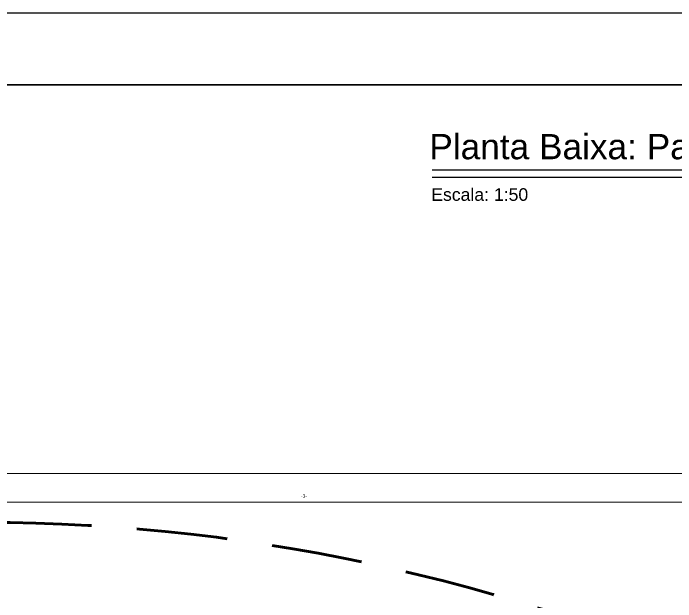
# Model space of a CAD drawing. Header units: millimetres. Extents: x 0 to 594, y 0 to 420.
# Drawn here: x 154.4 to 247, y 337.8 to 420 of the extents above; entities that cross this region are included whole.
import ezdxf
from ezdxf.enums import TextEntityAlignment as Align

# ---------------------------------------------------------------- set-up
doc = ezdxf.new("R2010")
doc.units = ezdxf.units.MM
doc.linetypes.add('DASHED', pattern=[19.05, 12.7, -6.35])
for name, color, linetype, lineweight in [('Detalhe arquitetônico', 2, 'Continuous', 20), ('Eletrodutos', 1, 'Continuous', 60), ('Fiação', 5, 'Continuous', 40)]:
    doc.layers.add(name, color=color, linetype=linetype, lineweight=lineweight)
doc.styles.add('style1', font='ARIAL.TTF')

msp = doc.modelspace()

# ---------------------------------------------------------------- linework, layer by layer
for p, q in [((594, 420), (0, 420)), ((212.915, 397.129), (281.705, 397.129))]:
    msp.add_line(p, q)
at = {"color": 4}
for p, q in [((584, 410), (25, 410)), ((212.915, 398.129), (281.705, 398.129))]:
    msp.add_line(p, q, dxfattribs=at)
msp.add_lwpolyline([(25, 410), (465.086, 410), (465.086, 163.683), (25, 163.683)], close=True)
at = {"layer": 'Detalhe arquitetônico'}
for p, q in [((100.773, 355.741), (371.242, 355.741)), ((371.242, 351.741), (124.773, 351.741))]:
    msp.add_line(p, q, dxfattribs=at)
at = {"layer": 'Eletrodutos', "linetype": 'DASHED'}
msp.add_arc((149.627, 88.298), 260.631, 44.66573, 95.47211, dxfattribs=at)

# ---------------------------------------------------------------- texts
at = {"lineweight": -3, "style": 'style1'}
for s, height, p in [('Planta Baixa: Pavimento Térreo', 3.52417, (247.271, 401.475)), ('Escala: 1:50', 1.76208, (219.565, 394.721))]:
    msp.add_text(s, height=height, dxfattribs=at).set_placement(p, align=Align.MIDDLE)
at = {"layer": 'Fiação', "style": 'style1'}
msp.add_text('-3-', height=0.5, dxfattribs=at).set_placement((195.014, 352.587), align=Align.MIDDLE)

doc.saveas('drawing.dxf')
